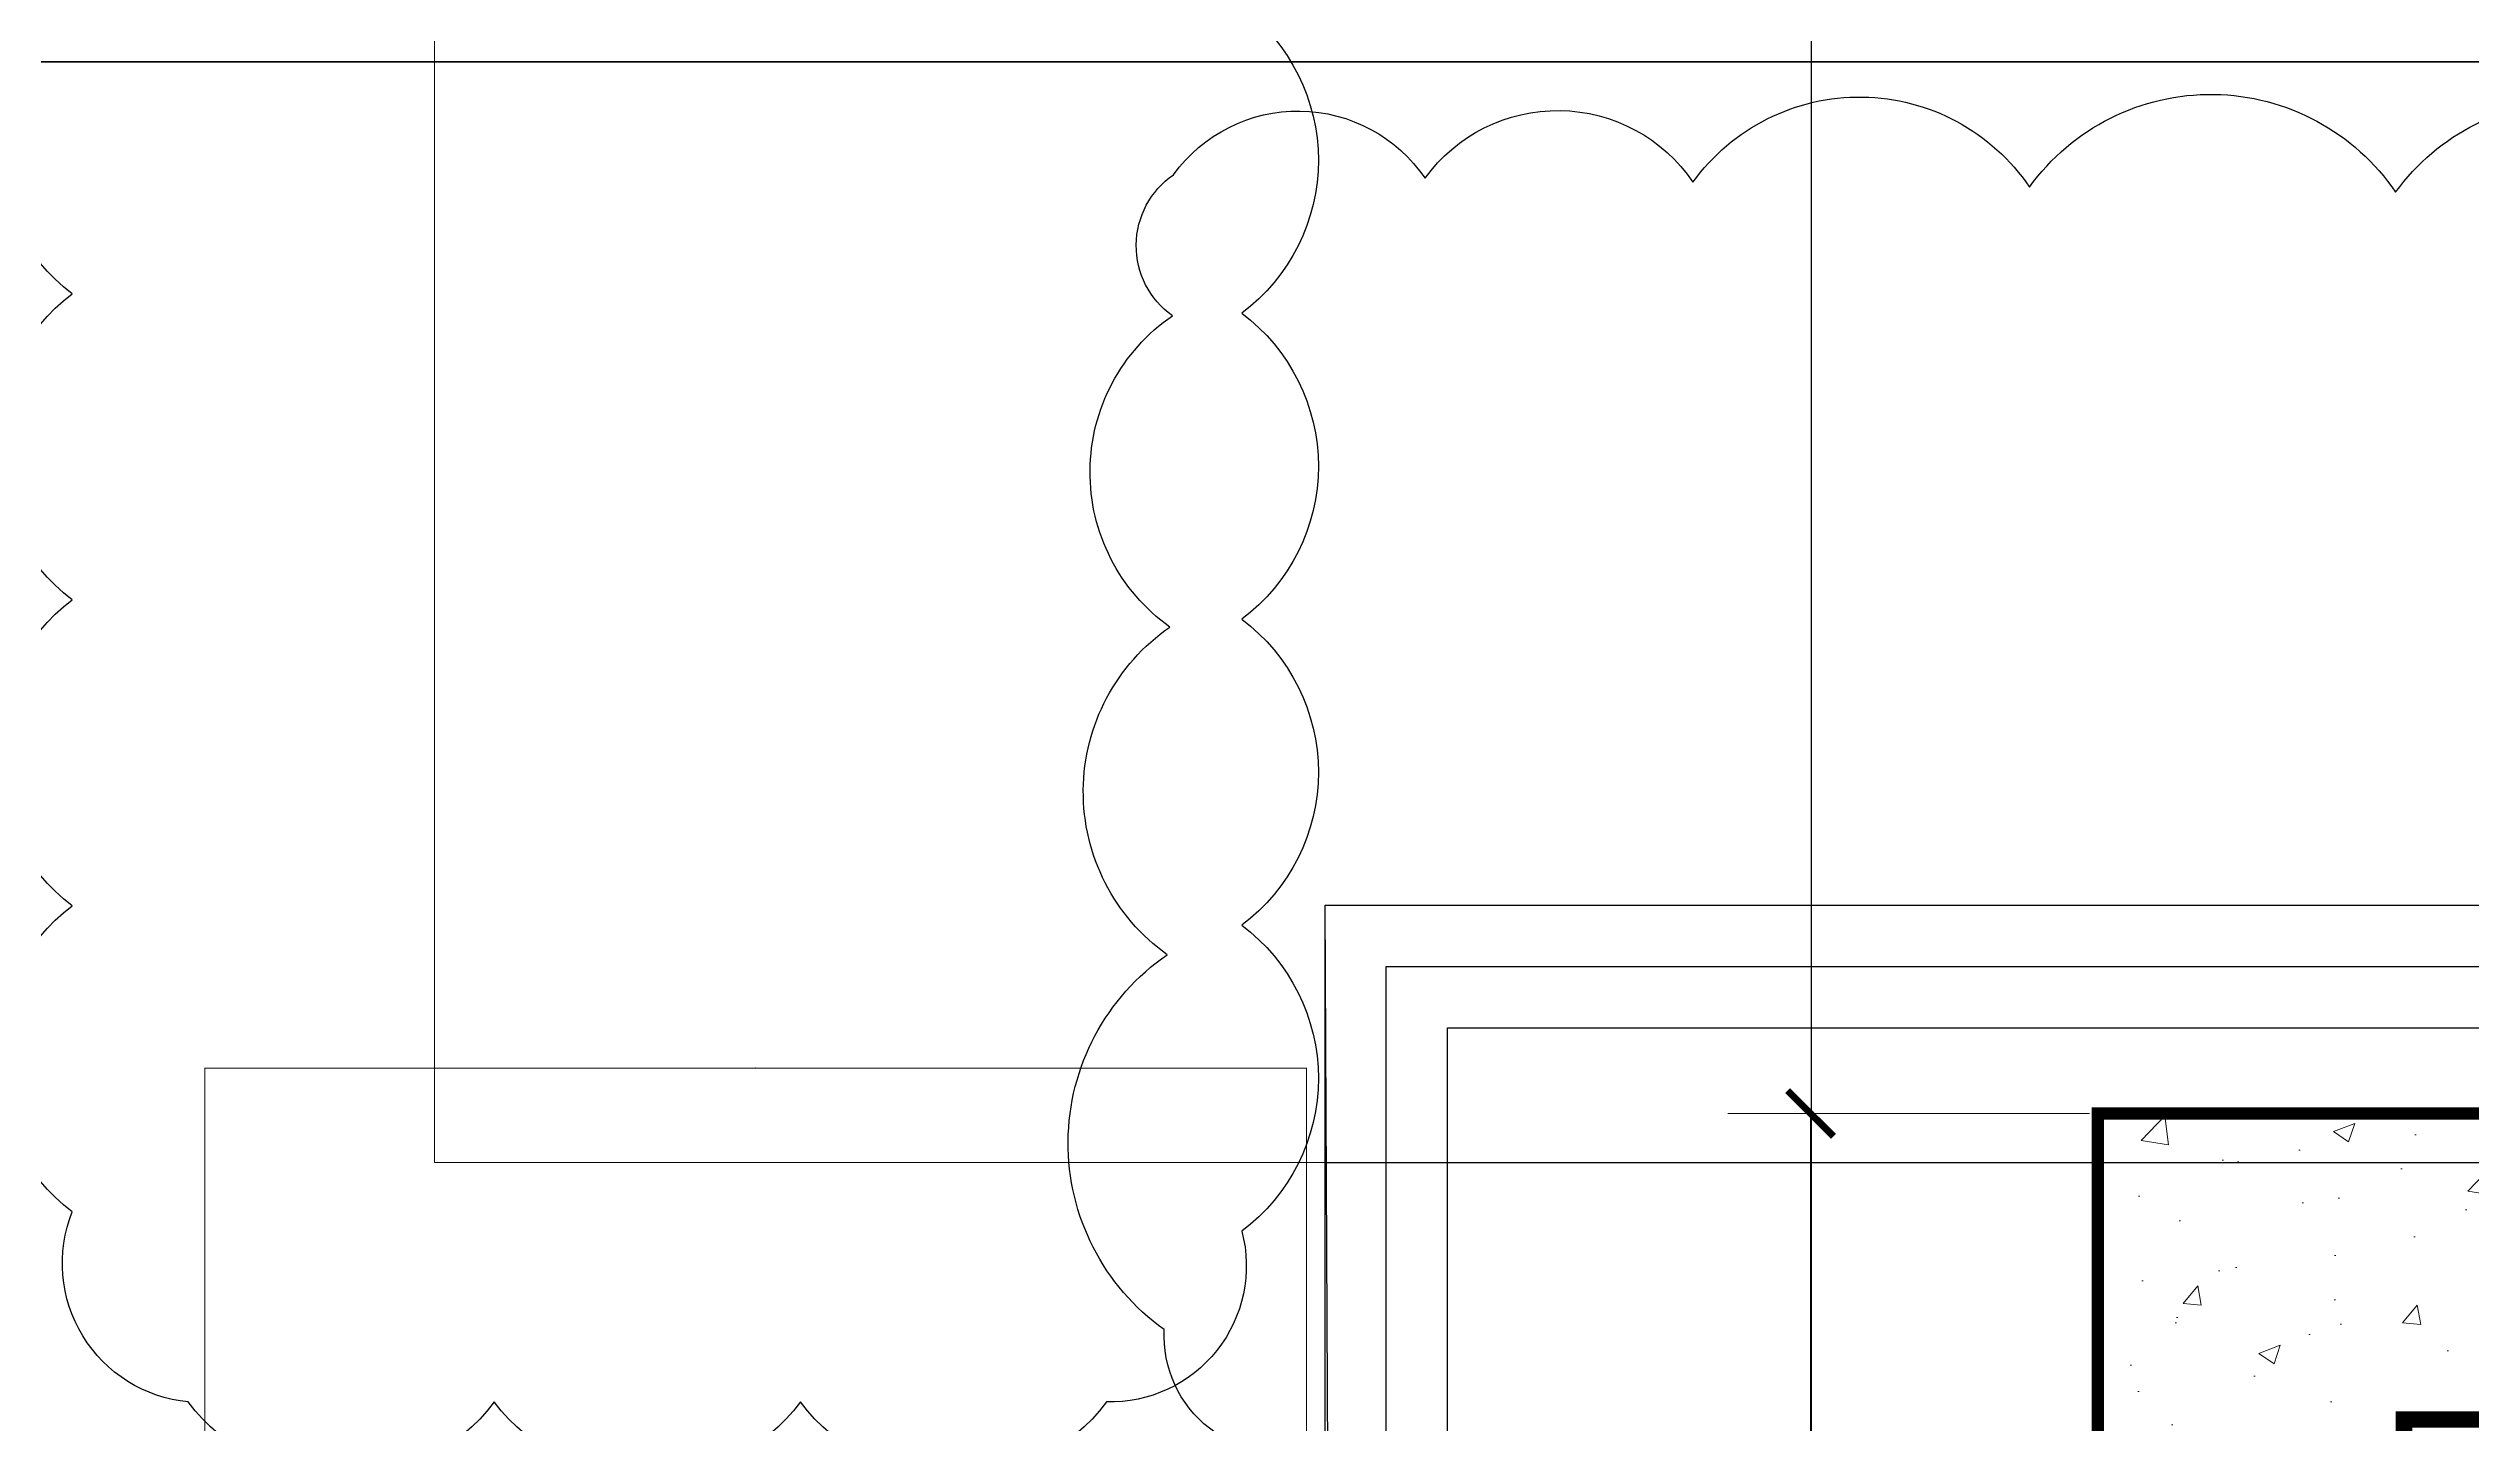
# Model space of a CAD drawing. Header units: inches. Extents: x 6 to 183294, y -48183 to 78918.
# Drawn here: x 131371 to 135329, y 26332 to 28579 of the extents above; entities that cross this region are included whole.
import ezdxf

# ---------------------------------------------------------------- set-up
doc = ezdxf.new("R2010")
doc.units = ezdxf.units.IN
doc.header["$MEASUREMENT"] = 0
doc.set_wipeout_variables(frame=1)
doc.header["$PDMODE"] = 35
doc.linetypes.add('( Hidden )', pattern=[0.375, 0.25, -0.125])
for name, color, linetype, lineweight in [('SDA_COMMENTS', 8, 'Continuous', 0), ('SDA_DIM', 8, 'Continuous', 5), ('SDA_DIM SITE LAYOUT', 8, 'Continuous', 0), ('SDA_DOOR', 2, 'Continuous', 5), ('SDA_MEP INPUTS', 8, 'Continuous', 0), ('Substation', 7, 'Continuous', 0)]:
    doc.layers.add(name, color=color, linetype=linetype, lineweight=lineweight)
doc.styles.add('SIMP2', font='simplex.shx', dxfattribs={"height": 0.15})
doc.styles.get("Standard").update_dxf_attribs({"font": 'txt.shx'})
doc.linetypes.add('FENCELINE2', pattern='A,0.25,-0.1,[132,ltypeshp.shx,S=0.1,R=0,X=-0.1,Y=0],-0.1,1', length=1.45)
doc.dimstyles.new('SDA-150', dxfattribs={"dimtxt": 0.3, "dimasz": 0.18, "dimexe": 0.18, "dimexo": 0.0625, "dimgap": 0.015, "dimtad": 0, "dimzin": 0, "dimdsep": 46, "dimtxsty": 'Standard', "dimblk": 'ARCHTICK', "dimcen": 0.09, "dimclrd": 27, "dimclre": 27, "dimclrt": 21, "dimadec": 0, "dimazin": 0, "dimtfac": 1, "dimtofl": 0, "dimtmove": 1, "dimatfit": 3, "dimfxl": 0, "dimtolj": 1, "dimtzin": 0, "dimlwd": -1, "dimlwe": -1, "dimarcsym": 0})
doc.dimstyles.new('SDA-300', dxfattribs={"dimtxt": 0.6, "dimasz": 0.3, "dimexe": 0.54, "dimexo": 0.054, "dimgap": 0, "dimtad": 0, "dimzin": 0, "dimdsep": 46, "dimtxsty": 'Standard', "dimblk": 'ARCHTICK', "dimcen": 0.6, "dimclrd": 27, "dimclre": 27, "dimclrt": 21, "dimadec": 0, "dimazin": 0, "dimtfac": 1, "dimtofl": 0, "dimtmove": 1, "dimatfit": 3, "dimfxl": 0, "dimtolj": 1, "dimtzin": 0, "dimarcsym": 0})
doc.dimstyles.new('SDA-50', dxfattribs={"dimtxt": 0.1, "dimasz": 0.05, "dimexe": 0.09, "dimexo": 0.009, "dimgap": 0, "dimtad": 0, "dimzin": 0, "dimdsep": 46, "dimtxsty": 'Standard', "dimblk": 'ARCHTICK', "dimcen": 0.1, "dimclrd": 27, "dimclre": 27, "dimclrt": 21, "dimadec": 0, "dimazin": 0, "dimtfac": 1, "dimtofl": 0, "dimtmove": 1, "dimatfit": 3, "dimfxl": 0, "dimtolj": 1, "dimtzin": 0, "dimlwd": -1, "dimlwe": -1, "dimarcsym": 0})
doc.dimstyles.new('SITE DIM', dxfattribs={"dimtxt": 0.15, "dimasz": 0.1, "dimexe": 0.1, "dimexo": 0.1, "dimgap": 0.1, "dimtad": 0, "dimzin": 0, "dimdsep": 46, "dimtxsty": 'SIMP2', "dimcen": 0.09, "dimdle": 0.15, "dimclrd": 5, "dimclre": 5, "dimclrt": 7, "dimazin": 0, "dimtfac": 1, "dimtofl": 0, "dimtmove": 0, "dimatfit": 3, "dimfxl": 0, "dimtolj": 1, "dimtzin": 0, "dimarcsym": 0})

# ---------------------------------------------------------------- blocks, each defined once
blk = doc.blocks.new('_ArchTick')
at = {"color": 0, "const_width": 0.15}
blk.add_lwpolyline([(-0.5, -0.5), (0.5, 0.5)], dxfattribs=at)
blk = doc.blocks.new('*D627')
at = {"layer": 'Defpoints', "color": 0}
for p in [(133425.7, 26913.2), (131625.7, 25820.4), (133425.7, 25820.4)]:
    blk.add_point(p, dxfattribs=at)
at = {"layer": 'Substation', "color": 27}
for p, q in [((131625.7, 25820.4), (131625.7, 26913.3)), ((131625.7, 26913.2), (132525.4, 26913.2)), ((133425.7, 26913.2), (132526.1, 26913.2)), ((133425.7, 25820.4), (133425.7, 26913.3))]:
    blk.add_line(p, q, dxfattribs=at)
at = {"layer": 'Substation', "color": 27, "xscale": 0.07500000000000001, "yscale": 0.07500000000000001, "zscale": 0.07500000000000001, "rotation": 180}
blk.add_blockref('_ArchTick', (131625.7, 26913.2), dxfattribs=at)
at = {"layer": 'Substation', "color": 27, "xscale": 0.07500000000000001, "yscale": 0.07500000000000001, "zscale": 0.07500000000000001}
blk.add_blockref('_ArchTick', (133425.7, 26913.2), dxfattribs=at)
at = {"layer": 'Substation', "color": 21, "insert": (132525.7, 26913.2), "char_height": 0.15, "attachment_point": 5}
blk.add_mtext('\\A1;1800.00', dxfattribs=at)
blk = doc.blocks.new('*D631')
at = {"layer": 'Defpoints', "color": 0}
for p in [(132001.2, 30239.4), (133468.8, 30239.4), (133455.7, 26759.1)]:
    blk.add_point(p, dxfattribs=at)
at = {"layer": 'Substation', "color": 27}
for p, q in [((133468.8, 30239.4), (132001, 30239.4)), ((132001.2, 30239.4), (132001.2, 28499.7)), ((132001.2, 26759.1), (132001.2, 28498.8)), ((133455.7, 26759.1), (132001, 26759.1))]:
    blk.add_line(p, q, dxfattribs=at)
at = {"layer": 'Substation', "color": 27, "xscale": 0.07500000000000001, "yscale": 0.07500000000000001, "zscale": 0.07500000000000001}
for p, rotation in [((132001.2, 30239.4), 90), ((132001.2, 26759.1), 270)]:
    blk.add_blockref('_ArchTick', p, dxfattribs=dict(at, rotation=rotation))
at = {"layer": 'Substation', "color": 21, "insert": (132001.2, 28499.2), "char_height": 0.15, "attachment_point": 5, "rotation": 90}
blk.add_mtext('\\A1;3480.32', dxfattribs=at)
blk = doc.blocks.new('*D632')
at = {"layer": 'Defpoints', "color": 0}
for p in [(134273.7, 36589.4), (134250.5, 22793.6), (134279.2, 22793.6)]:
    blk.add_point(p, dxfattribs=at)
at = {"layer": 'SDA_DIM SITE LAYOUT', "color": 27, "lineweight": -2}
for p, q in [((134273.7, 36589.4), (134249.9, 36589.4)), ((134250.5, 36589.4), (134250.5, 30581.3)), ((134250.5, 22793.6), (134250.5, 30579.3)), ((134279.1, 22793.6), (134249.9, 22793.6))]:
    blk.add_line(p, q, dxfattribs=at)
at = {"layer": 'SDA_DIM SITE LAYOUT', "color": 27, "lineweight": -2, "xscale": 0.3, "yscale": 0.3, "zscale": 0.3}
for p, rotation in [((134250.5, 36589.4), 90), ((134250.5, 22793.6), 270)]:
    blk.add_blockref('_ArchTick', p, dxfattribs=dict(at, rotation=rotation))
at = {"layer": 'SDA_DIM SITE LAYOUT', "color": 21, "insert": (134250.5, 30580.3), "char_height": 0.3, "attachment_point": 5, "rotation": 90}
blk.add_mtext('\\A1;13795.84', dxfattribs=at)
blk = doc.blocks.new('*U139')
at = {"linetype": 'Continuous', "lineweight": 0}
for points in [[(0, -0.0121), (0.035, -0.0121), (0.035, -0.0271), (0.055, -0.0271), (0.055, 0.025), (0.035, 0.025), (0.035, 0.115), (0.015, 0.115), (0.015, 0.1), (0, 0.1)], [(1.5, -0.0121), (1.465, -0.0121), (1.465, -0.0271), (1.445, -0.0271), (1.445, 0.025), (1.465, 0.025), (1.465, 0.115), (1.485, 0.115), (1.485, 0.1), (1.5, 0.1)]]:
    blk.add_wipeout(points, dxfattribs=at).dxf.layer = 'SDA_DOOR'
at = {"layer": 'SDA_DOOR', "color": 7, "linetype": 'Continuous', "lineweight": 30}
for p, q in [((0, 0.1), (0, -0.0121)), ((1.5, 0.1), (1.5, -0.0121))]:
    blk.add_line(p, q, dxfattribs=at)
at = {"layer": 'SDA_DOOR', "linetype": 'Continuous'}
for points in [[(1.43, 1.475), (1.46, 1.475), (1.46, 0.055), (1.43, 0.055)], [(1.43, 1.475), (1.46, 1.475), (1.46, 0.055), (1.43, 0.055)], [(0.015, 0), (0.015, 0.115), (0.035, 0.115), (0.035, 0)], [(1.485, 0), (1.485, 0.115), (1.465, 0.115), (1.465, 0)], [(0.035, -0.0271), (0.035, 0.025), (0.055, 0.025), (0.055, -0.0271)], [(1.465, -0.0271), (1.465, 0.025), (1.445, 0.025), (1.445, -0.0271)]]:
    blk.add_lwpolyline(points, close=True, dxfattribs=at)
at = {"layer": 'SDA_DOOR', "linetype": '( Hidden )', "ltscale": 0.25}
blk.add_arc((1.46, 0.055), 1.4203, 91.2103, 181.2103, dxfattribs=at)
blk = doc.blocks.new('*D558')
at = {"layer": 'Defpoints', "color": 0, "transparency": 16777216}
for p in [(1.3672, -1.2236), (5.2672, -1.2236), (5.2672, -1.5457)]:
    blk.add_point(p, dxfattribs=at)
at = {"layer": 'Substation', "color": 5, "transparency": 16777216}
for p, q in [((1.3672, -1.2371), (1.3672, -1.6807)), ((5.2672, -1.2371), (5.2672, -1.6807)), ((1.3672, -1.5457), (3.1227, -1.5457)), ((5.2672, -1.5457), (3.5117, -1.5457))]:
    blk.add_line(p, q, dxfattribs=at)
at = {"layer": 'Substation', "color": 5, "transparency": 16777216, "xscale": 0.07500000000000001, "yscale": 0.07500000000000001, "zscale": 0.07500000000000001, "rotation": 180}
blk.add_blockref('_ArchTick', (1.3672, -1.5457), dxfattribs=at)
at = {"layer": 'Substation', "color": 5, "transparency": 16777216, "xscale": 0.07500000000000001, "yscale": 0.07500000000000001, "zscale": 0.07500000000000001}
blk.add_blockref('_ArchTick', (5.2672, -1.5457), dxfattribs=at)
at = {"layer": 'Substation', "color": 7, "transparency": 16777216, "insert": (3.3172, -1.5457), "char_height": 0.15, "attachment_point": 5}
blk.add_mtext('\\A1;3.90', dxfattribs=at)
blk = doc.blocks.new('*D561')
at = {"layer": 'Defpoints', "color": 0, "transparency": 16777216}
for p in [(0.3979, -0.7236), (0.8672, -0.7236), (0.8672, -3.8236)]:
    blk.add_point(p, dxfattribs=at)
at = {"layer": 'Substation', "color": 5, "transparency": 16777216}
for p, q in [((0.8537, -0.7236), (0.2629, -0.7236)), ((0.3979, -0.7236), (0.3979, -2.079)), ((0.3979, -3.8236), (0.3979, -2.4681)), ((0.8537, -3.8236), (0.2629, -3.8236))]:
    blk.add_line(p, q, dxfattribs=at)
at = {"layer": 'Substation', "color": 5, "transparency": 16777216, "xscale": 0.07500000000000001, "yscale": 0.07500000000000001, "zscale": 0.07500000000000001}
for p, rotation in [((0.3979, -0.7236), 90), ((0.3979, -3.8236), 270)]:
    blk.add_blockref('_ArchTick', p, dxfattribs=dict(at, rotation=rotation))
at = {"layer": 'Substation', "color": 7, "transparency": 16777216, "insert": (0.3979, -2.2736), "char_height": 0.15, "attachment_point": 5, "rotation": 90}
blk.add_mtext('\\A1;3.10', dxfattribs=at)
blk = doc.blocks.new('A$Ca4a0d09c')
at = {"layer": 'Substation'}
h = blk.add_hatch(dxfattribs=at)
h.set_pattern_fill('AR-CONC', color=256, scale=0.05)
h.set_pattern_definition([(50, (-238.5004, 55.49237), (0.3586301, -0.03137607), [0.0375, -0.4125]), (355, (-238.5004, 55.49237), (-0.06937567, 0.37609607), [0.03, -0.33]), (100.45144, (-238.4705, 55.48976), (0.2892544, 0.34472), [0.0318701, -0.35057106]), (46.1842, (-238.5004, 55.59237), (0.5336207, -0.08275964), [0.05625, -0.61875]), (96.63564, (-238.45593, 55.5855), (0.467331, 0.4870593), [0.0478052, -0.5258569]), (351.18416, (-238.5004, 55.5924), (0.467331, 0.4870593), [0.045, -0.495]), (21, (-238.4504, 55.56737), (0.29845353, -0.20130945), [0.0375, -0.4125]), (326, (-238.4504, 55.56737), (0.12165767, 0.362575), [0.03, -0.33]), (71.45144, (-238.42553, 55.5506), (0.4201112, 0.1612656), [0.0318701, -0.35057106]), (37.5, (-238.5004, 55.49237), (0.00607993, 0.16644693), [0, -0.326, 0, -0.335, 0, -0.33125]), (7.5, (-238.5004, 55.49237), (0.13153477, 0.19720586), [0, -0.191, 0, -0.3185, 0, -0.12625]), (327.5, (-238.6119, 55.49237), (0.26691122, -0.011277436), [0, -0.125, 0, -0.39, 0, -0.5175]), (317.5, (-238.6619, 55.49237), (0.29159308, 0.0500525), [0, -0.1625, 0, -0.259, 0, -0.3675])])
h.paths.add_polyline_path([(1.3672, -1.2236), (1.3672, -3.3236), (5.2672, -3.3236), (5.2672, -1.2236)], flags=16)
h.paths.add_polyline_path([(0.8672, -3.8236), (0.8672, -0.7236), (5.7672, -0.7236), (5.7672, -3.8236)])
at = {"layer": 'Substation', "const_width": 0.02}
blk.add_lwpolyline([(5.7672, -0.7236), (5.7672, -3.8236), (0.8672, -3.8236), (0.8672, -0.7236)], close=True, dxfattribs=at)
at = {"layer": 'Substation', "color": 6, "linetype": 'ByBlock', "lineweight": 0, "const_width": 0.027}
blk.add_lwpolyline([(1.3672, -1.2236), (5.2672, -1.2236), (5.2672, -3.3236), (1.3672, -3.3236)], close=True, dxfattribs=at)
at = {"layer": 'Substation'}
for p1, p2, distance, picture, middle in [((0.8672, -3.8236), (0.8672, -0.7236), 0.4693, '*D561', (0.3979, -2.2736)), ((1.3672, -1.2236), (5.2672, -1.2236), -0.3221, '*D558', (3.3172, -1.5457))]:
    dim = blk.add_aligned_dim(p1=p1, p2=p2, distance=distance, dimstyle='SDA-50', override={"dimscale": 1.5, "dimclrd": 5, "dimclre": 5, "dimclrt": 7}, dxfattribs=at)
    dim.commit()
    dim.dimension.update_dxf_attribs({"geometry": picture, "text_midpoint": middle})

msp = doc.modelspace()

# ---------------------------------------------------------------- linework, layer by layer
at = {"layer": 'SDA_COMMENTS', "lineweight": -3}
for points, elevation in [([(133319.921, 28646.498, -0.5), (133319.921, 28146.498, -0.5), (133319.921, 27646.498, -0.5), (133319.921, 27146.498, -0.5), (133319.921, 26646.498, -0.5), (133098.818, 26367.6, -0.5), (132598.818, 26367.6, -0.5), (132098.818, 26367.6, -0.5), (131598.818, 26367.6, -0.5), (131409.494, 26678.276, -0.5), (131409.494, 27178.276, -0.5), (131409.494, 27678.276, -0.5), (131409.494, 28178.276, -0.5), (131409.494, 28678.276, -0.5)], -394731.873), ([(135368.504, 26264.86, -0.52056705), (134923.272, 26271.272, -0.52056705), (134494.32, 26277.45, -0.52056705), (134087.66, 26283.307, -0.52056705), (133441.288, 26292.616, -0.52056705), (133193.159, 26485.805, -0.52056705), (133198.081, 27098.395, -0.52056705), (133202.383, 27633.677, -0.52056705), (133206.471, 28142.485, -0.52056705), (133208.323, 28372.884, -0.52056705), (133619.13, 28366.967, -0.52056705), (134056.81, 28360.664, -0.52056705), (134606.506, 28352.747, -0.52056705), (135204.612, 28344.133, -0.52056705), (135796.518, 28335.609, -0.52056705)], -402175.802)]:
    msp.add_lwpolyline(points, format="xyb", dxfattribs=dict(at, elevation=elevation))
at = {"layer": 'SDA_COMMENTS', "lineweight": -3, "elevation": -402175.802}
msp.add_lwpolyline([(133455.741, 26759.06), (141055.741, 26759.06)], dxfattribs=at)
at = {"layer": 'Substation', "lineweight": -3, "elevation": -691059.873}
for points in [[(133455.741, 27179.06), (141055.741, 27179.06), (141055.741, 22811.312), (133455.968, 22791.416)], [(133455.741, 27179.06), (141055.741, 27179.06), (141055.916, 22811.312), (133477.066, 22792.073)], [(133655.741, 26979.06), (140855.741, 26979.06), (140855.864, 23040.803), (133655.888, 23022.074)], [(133655.741, 26979.06), (140855.741, 26979.06), (140855.864, 23040.803), (133655.741, 23022.074)]]:
    msp.add_lwpolyline(points, close=True, dxfattribs=at)
at = {"layer": 'Substation', "linetype": 'FENCELINE2', "lineweight": -3, "elevation": -691059.873}
for points in [[(133555.741, 26050.395), (133555.741, 27079.06), (140955.741, 27079.06), (140955.741, 22916.276), (133555.741, 22916.276), (133555.741, 23920.131)], [(133555.741, 26050.395), (133555.741, 27079.06), (140955.741, 27079.06), (140955.741, 22916.276), (133555.741, 22916.276), (133555.741, 24020.395)]]:
    msp.add_lwpolyline(points, dxfattribs=at)

# ---------------------------------------------------------------- block references
at = {"layer": 'Substation', "xscale": 1000, "yscale": 1000, "zscale": 1000}
msp.add_blockref('A$Ca4a0d09c', (133851.001, 27562.618, -987387.873), dxfattribs=at)

# ---------------------------------------------------------------- dimensions: what is measured, and where the dimension line sits
at = {"layer": 'SDA_DIM SITE LAYOUT'}
dim = msp.add_linear_dim(base=(134250.482, 22793.571, -592260.873), p1=(134273.732, 36589.411, -98334.873), p2=(134279.19, 22793.571, 296792.127), angle=90, dimstyle='SDA-300', override={"dimtxt": 0.3, "dimtxsty": 'Standard'}, dxfattribs=at)
dim.commit()
dim.dimension.update_dxf_attribs({"geometry": '*D632', "text_midpoint": (134250.482, 30580.313, -592260.873), "dimtype": 160})
at = {"layer": 'Substation'}
dim = msp.add_linear_dim(base=(132001.155, 30239.376, -402175.802), p1=(133455.741, 26759.06, -691059.873), p2=(133468.849, 30239.376, -592260.873), angle=90, dimstyle='SDA-50', override={"dimscale": 1.5}, dxfattribs=at)
dim.commit()
dim.dimension.update_dxf_attribs({"geometry": '*D631', "text_midpoint": (132001.155, 28499.218, -402175.802)})
dim = msp.add_linear_dim(base=(133425.741, 26913.159, -592260.873), p1=(131625.741, 25820.395, -592260.873), p2=(133425.741, 25820.395, -592260.873), dimstyle='SDA-50', override={"dimscale": 1.5}, dxfattribs=at)
dim.commit()
dim.dimension.update_dxf_attribs({"geometry": '*D627', "text_midpoint": (132525.741, 26913.159, -592260.873), "dimtype": 160})

# ---------------------------------------------------------------- leaders
at = {"layer": 'SDA_DIM'}
msp.add_leader([(139053.767, 27079.06, -592260.873), (137510.441, 29395.799, -592260.873), (132248.527, 29395.799, -592260.873)], dimstyle='SDA-150', dxfattribs=at)
at = {"layer": 'SDA_MEP INPUTS', "lineweight": 0}
msp.add_leader([(125693.953, 28557.037, -394731.873), (140129.994, 28557.037, -394731.873)], dimstyle='SITE DIM', override={"dimscale": 1, "dimtxt": 0.15, "dimasz": 1, "dimgap": 0.1, "dimtad": 0, "dimzin": 1, "dimtxsty": 'SIMP2', "dimclrd": 256, "dimlwd": 65534}, dxfattribs=at)

# ---------------------------------------------------------------- next in the draw order: block references
at = {"layer": 'SDA_DOOR', "xscale": 2009.083279129024, "yscale": 2009.083279129024, "zscale": 2009.083279129024}
msp.add_blockref('*U139', (128382.116, 25132.303, -444131.373), dxfattribs=at)

doc.saveas('drawing.dxf')
